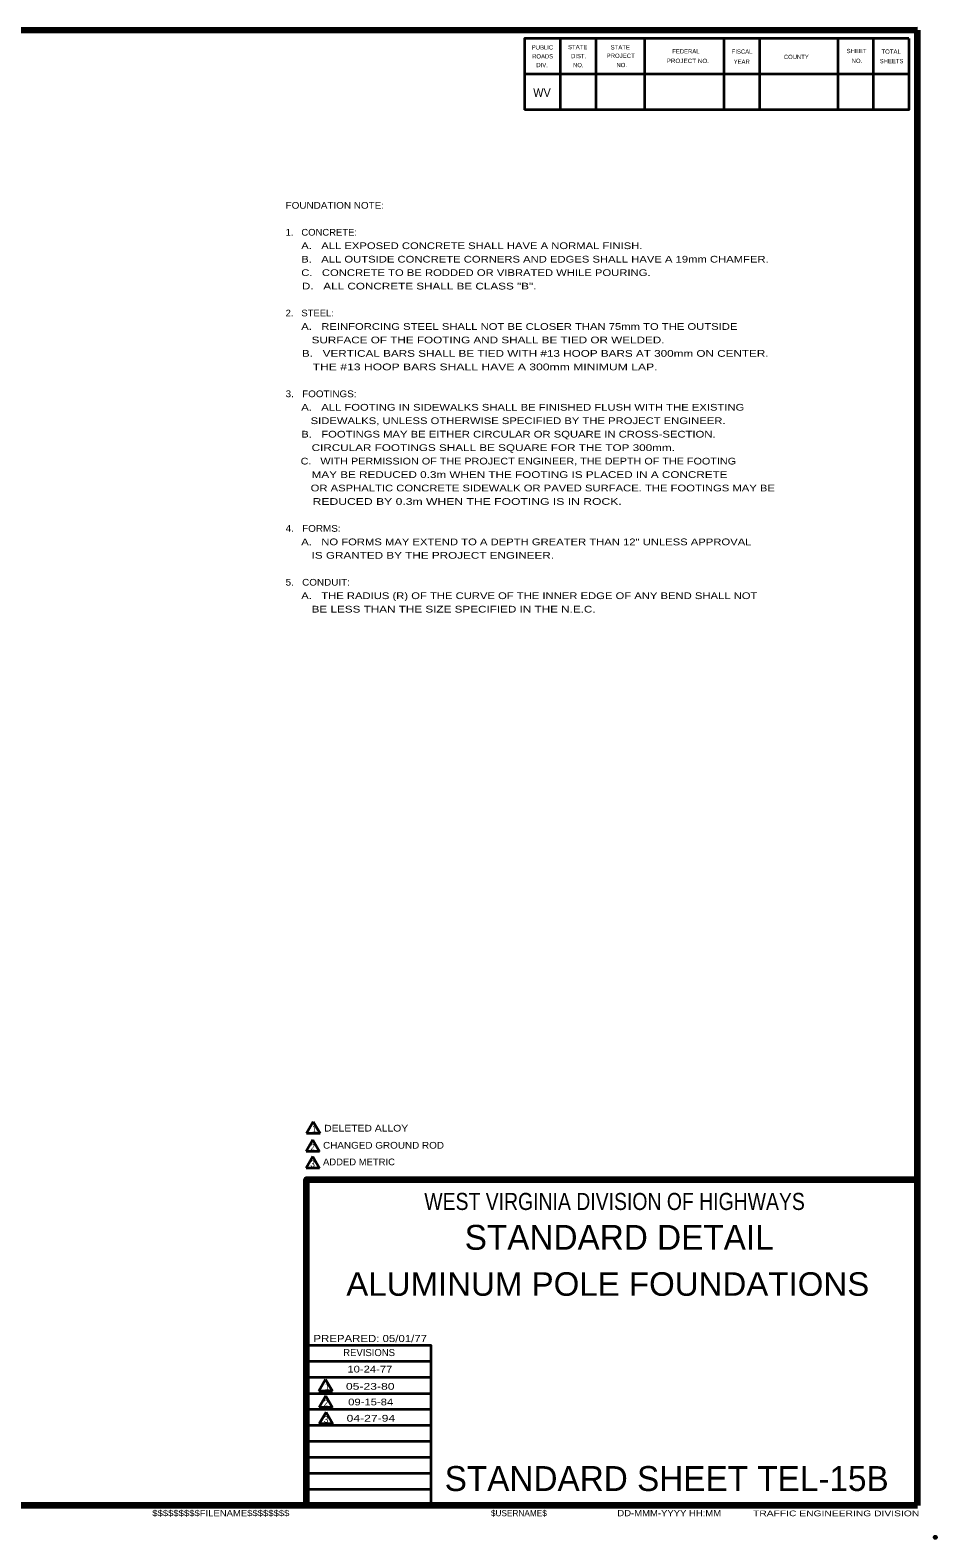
# Model space of a CAD drawing. Extents: x -10 to 846, y -20 to 523.
# Drawn here: x 523 to 846, y -20 to 517 of the extents above; entities that cross this region are included whole.
import ezdxf
from ezdxf.enums import TextEntityAlignment as Align

# ---------------------------------------------------------------- set-up
doc = ezdxf.new("R2010")
doc.units = 0
doc.header["$LTSCALE"] = 0.84
doc.header["$PDMODE"] = 32
doc.header["$PDSIZE"] = 0.42
doc.layers.add('1', color=7, linetype='Continuous', lineweight=53)
doc.layers.add('61', color=7, linetype='Continuous', lineweight=35)

msp = doc.modelspace()

# ---------------------------------------------------------------- linework, layer by layer
at = {"layer": '1', "lineweight": 158}
for q in [(839.3504, 517.1201), (839.3504, 107.3201), (47.7504, -8.9799)]:
    msp.add_line((839.3504, -8.9799), q, dxfattribs=at)
at = {"layer": '1', "lineweight": 13}
msp.add_line((839.3504, -8.9799), (839.3504, 517.1201), dxfattribs=at)
at = {"layer": '1', "lineweight": 35}
for p, q in [((623.7988, 127.8366), (621.3988, 123.6797)), ((626.1988, 123.6797), (621.3988, 123.6797)), ((623.7988, 127.8366), (626.1988, 123.6797)), ((623.6056, 121.4578), (621.2056, 117.3009)), ((623.6056, 121.4578), (626.0056, 117.3009)), ((626.0056, 117.3009), (621.2056, 117.3009)), ((623.6056, 115.5246), (621.2056, 111.3677)), ((623.6056, 115.5246), (626.0056, 111.3677)), ((626.0056, 111.3677), (621.2056, 111.3677)), ((665.8504, 42.4201), (621.3504, 42.4201)), ((665.8504, 36.7201), (621.3504, 36.7201)), ((628.1891, 35.9581), (625.7891, 31.8012)), ((628.1891, 35.9581), (630.5891, 31.8012)), ((665.8504, 30.9201), (621.3504, 30.9201)), ((630.5891, 31.8012), (625.7891, 31.8012)), ((628.278, 30.1736), (625.878, 26.0167)), ((628.278, 30.1736), (630.678, 26.0167)), ((665.8504, 25.2201), (621.3504, 25.2201)), ((630.678, 26.0167), (625.878, 26.0167)), ((628.3379, 24.3749), (625.9379, 20.218)), ((628.3379, 24.3749), (630.7379, 20.218)), ((665.8504, 19.5201), (621.3504, 19.5201)), ((630.7379, 20.218), (625.9379, 20.218)), ((665.8504, 13.8201), (621.3504, 13.8201)), ((665.8504, 8.1201), (621.3504, 8.1201)), ((665.8504, 2.4201), (621.3504, 2.4201)), ((665.8504, -3.2799), (621.3504, -3.2799))]:
    msp.add_line(p, q, dxfattribs=at)
at = {"layer": '1', "lineweight": 158}
for points in [[(839.3504, 517.1201), (47.6504, 517.0201), (47.7504, -8.9799)], [(621.3504, -8.9799), (621.3504, 107.3201), (839.3504, 107.3201)]]:
    msp.add_lwpolyline(points, dxfattribs=at)
at = {"layer": '1', "lineweight": 35}
msp.add_lwpolyline([(665.8504, -8.9799), (665.8504, 48.1201), (621.3504, 48.1201)], dxfattribs=at)
at = {"layer": '1'}
msp.add_point((845.6504, -20.2799), dxfattribs=at)
at = {"layer": '61'}
for p, q in [((711.8504, 514.1201), (711.8504, 488.7201)), ((724.5504, 514.1201), (724.5504, 488.7201)), ((741.9504, 514.1201), (741.9504, 488.7201)), ((770.2504, 514.1201), (770.2504, 488.7201)), ((782.9504, 514.1201), (782.9504, 488.7201)), ((810.8504, 514.1201), (810.8504, 488.7201)), ((823.5504, 514.1201), (823.5504, 488.7201)), ((836.2504, 501.4201), (699.1504, 501.4201))]:
    msp.add_line(p, q, dxfattribs=at)
at = {"layer": '61', "lineweight": 53}
for q in [(686.6504, -8.9799), (686.6504, -8.9799), (686.6504, -8.9799), (686.9504, -8.9799), (686.9504, -8.9799)]:
    msp.add_line((839.3504, -8.9799), q, dxfattribs=at)
at = {"layer": '61'}
for points in [[(836.2504, 514.1201), (699.1504, 514.1201), (699.1504, 488.7201)], [(836.2504, 514.1201), (836.2504, 488.7201), (699.1504, 488.7201)]]:
    msp.add_lwpolyline(points, dxfattribs=at)

# ---------------------------------------------------------------- texts
at = {"layer": '1'}
for s, height, width, p in [('WV', 3.048, 0.95, (702.2504, 493.3201)), ('FOUNDATION NOTE:', 2.4, 1.1, (613.9179, 453.4472)), ('1.   CONCRETE:', 2.4, 1.05, (613.9179, 443.8472)), ('     A.   ALL EXPOSED CONCRETE SHALL HAVE A NORMAL FINISH.', 2.4, 1.25, (613.9179, 439.0472)), ('     B.   ALL OUTSIDE CONCRETE CORNERS AND EDGES SHALL HAVE A 19mm CHAMFER.', 2.4, 1.25, (613.9179, 434.2472)), ('     C.   CONCRETE TO BE RODDED OR VIBRATED WHILE POURING.', 2.4, 1.25, (613.9179, 429.4472)), ('     D.   ALL CONCRETE SHALL BE CLASS "B".', 2.4, 1.3, (613.9179, 424.6472)), ('2.   STEEL:', 2.4, 1.05, (613.9179, 415.0472)), ('     A.   REINFORCING STEEL SHALL NOT BE CLOSER THAN 75mm TO THE OUTSIDE', 2.4, 1.25, (613.9179, 410.2472)), ('        SURFACE OF THE FOOTING AND SHALL BE TIED OR WELDED.', 2.4, 1.3, (613.9179, 405.4472)), ('     B.   VERTICAL BARS SHALL BE TIED WITH #13 HOOP BARS AT 300mm ON CENTER.', 2.4, 1.3, (613.9179, 400.6472)), ('        THE #13 HOOP BARS SHALL HAVE A 300mm MINIMUM LAP.', 2.4, 1.35, (613.9179, 395.8472)), ('3.   FOOTINGS:', 2.4, 1.1, (613.9179, 386.2472)), ('     A.   ALL FOOTING IN SIDEWALKS SHALL BE FINISHED FLUSH WITH THE EXISTING', 2.4, 1.25, (613.9179, 381.4472)), ('        SIDEWALKS, UNLESS OTHERWISE SPECIFIED BY THE PROJECT ENGINEER.', 2.4, 1.25, (613.9179, 376.6472)), ('     B.   FOOTINGS MAY BE EITHER CIRCULAR OR SQUARE IN CROSS-SECTION.', 2.4, 1.25, (613.9179, 371.8472)), ('        CIRCULAR FOOTINGS SHALL BE SQUARE FOR THE TOP 300mm.', 2.4, 1.3, (613.9179, 367.0472)), ('     C.   WITH PERMISSION OF THE PROJECT ENGINEER, THE DEPTH OF THE FOOTING', 2.4, 1.2, (613.9179, 362.2472)), ('        OR ASPHALTIC CONCRETE SIDEWALK OR PAVED SURFACE. THE FOOTINGS MAY BE', 2.4, 1.25, (613.9179, 352.6472)), ('        MAY BE REDUCED 0.3m WHEN THE FOOTING IS PLACED IN A CONCRETE', 2.4, 1.3, (613.9179, 357.4472)), ('        REDUCED BY 0.3m WHEN THE FOOTING IS IN ROCK.', 2.4, 1.35, (613.9179, 347.8472)), ('4.   FORMS:', 2.4, 1.1, (613.9179, 338.2472)), ('     A.   NO FORMS MAY EXTEND TO A DEPTH GREATER THAN 12" UNLESS APPROVAL', 2.4, 1.25, (613.9179, 333.4472)), ('        IS GRANTED BY THE PROJECT ENGINEER.', 2.4, 1.3, (613.9179, 328.6472)), ('5.   CONDUIT:', 2.4, 1.1, (613.9179, 319.0472)), ('     A.   THE RADIUS (R) OF THE CURVE OF THE INNER EDGE OF ANY BEND SHALL NOT', 2.4, 1.25, (613.9179, 314.2472)), ('        BE LESS THAN THE SIZE SPECIFIED IN THE N.E.C.', 2.4, 1.3, (613.9179, 309.4472)), ('DELETED ALLOY', 2.4, 1.15, (627.6798, 124.3843)), ('2', 2.4, 0.9, (622.7492, 117.6182)), ('CHANGED GROUND ROD', 2.4, 1.1, (627.2627, 118.2919)), ('3', 2.4, 0.9, (622.7492, 111.685)), ('ADDED METRIC', 2.4, 1.05, (627.2627, 112.3587)), ('PREPARED: 05/01/77', 2.537, 1.2, (623.8504, 49.3201)), ('2', 2.4, 0.9, (627.4797, 26.3477)), ('3', 2.4, 0.9, (627.5396, 20.549)), ('$$$$$$$$$FILENAME$$$$$$$$', 2.2, 1.15, (566.3504, -12.7799)), ('DD-MMM-YYYY HH:MM', 2.2, 1.15, (732.2504, -12.7799)), ('TRAFFIC ENGINEERING DIVISION', 2.031, 1.35, (780.6504, -12.7799))]:
    msp.add_text(s, height=height, dxfattribs=dict(at, width=width)).set_placement(p)
for s, height, p in [('1', 2.4, (623.329, 124.1375)), ('REVISIONS', 2.537, (634.4504, 44.3201)), ('1', 2.4, (627.8327, 32.1954)), ('STANDARD SHEET TEL-15B', 8.881, (670.6504, -3.7799)), ('$USERNAME$', 2.2, (687.1504, -12.7799))]:
    msp.add_text(s, height=height, dxfattribs=at).set_placement(p)
for s, height, width, p in [('WEST VIRGINIA DIVISION OF HIGHWAYS', 6.089, 0.85, (731.2504, 96.4201)), ('ALUMINUM POLE FOUNDATIONS', 8.391, 1.05, (728.8299, 65.8263)), ('10-24-77', 2.4, 1.25, (643.975, 38.4681)), ('05-23-80', 2.4, 1.35, (644.0956, 32.3204)), ('09-15-84', 2.4, 1.25, (644.2642, 26.7512)), ('04-27-94', 2.4, 1.35, (644.3337, 20.9525))]:
    msp.add_text(s, height=height, dxfattribs=dict(at, width=width)).set_placement(p, align=Align.CENTER)
msp.add_text('STANDARD DETAIL', height=8.881, dxfattribs=at).set_placement((732.9004, 82.2201), align=Align.CENTER)
at = {"layer": '61'}
for s, height, rotation, p in [('PUBLIC', 1.525, 0.033, (701.7504, 510.2201)), ('ROADS', 1.525, 0.124, (701.8504, 507.0201)), ('DIV.', 1.525, 359.932, (703.3504, 503.9201)), ('DIST.', 1.525, 0.056, (715.7504, 507.1201)), ('FEDERAL', 1.523, 0.007, (751.8504, 508.8201)), ('FISCAL', 1.525, 359.942, (773.0504, 508.7201)), ('YEAR', 1.523, 0.105, (773.7504, 505.1201)), ('COUNTY', 1.523, 0.069, (791.6504, 506.8201)), ('SHEET', 1.525, 0.059, (814.0504, 508.9201)), ('SHEETS', 1.523, 359.959, (825.8504, 505.3201))]:
    msp.add_text(s, height=height, rotation=rotation, dxfattribs=at).set_placement(p)
for s, rotation, width, p in [('STATE', 0.059, 1.05, (714.6504, 510.3201)), ('STATE', 0.059, 1.05, (729.8504, 510.2201)), ('NO.', 359.852, 0.9, (716.4504, 503.9201)), ('PROJECT', 359.908, 1.05, (728.4504, 507.2201)), ('NO.', 0.225, 0.9, (731.9504, 503.9201)), ('PROJECT NO.', 359.922, 1.1, (749.8504, 505.4201)), ('NO.', 359.852, 0.9, (815.8504, 505.4201)), ('TOTAL', 359.926, 1.05, (826.4504, 508.7201))]:
    msp.add_text(s, height=1.525, rotation=rotation, dxfattribs=dict(at, width=width)).set_placement(p)

doc.saveas('drawing.dxf')
